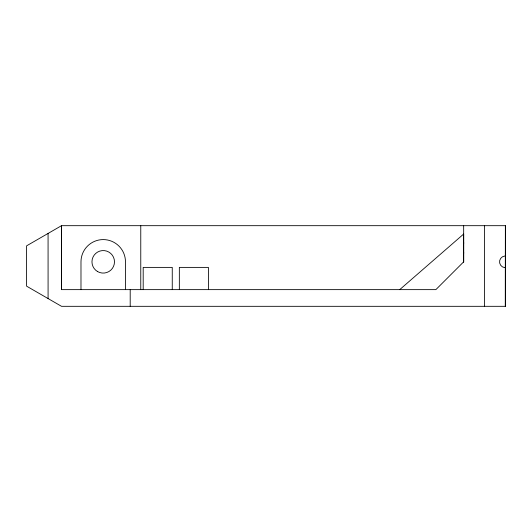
<?xml version="1.0" encoding="UTF-8"?>
<svg xmlns="http://www.w3.org/2000/svg" width="532" height="532" viewBox="0 0 532 532"><rect width="100%" height="100%" fill="white"/><g stroke="black" fill="none" stroke-linecap="round" stroke-linejoin="round"><path stroke-width="0.8" d="M61.519 289.634L61.519 225.681L505.387 225.681L505.387 306.319L61.519 306.319L26.6 286.163L26.6 245.837L61.519 225.681L61.519 289.634L435.861 289.634L463.665 261.83L463.665 225.681M130.2 306.319L130.2 289.634M140.767 289.634L140.767 225.681M463.665 253.571L463.665 252.055M463.665 242.286L463.665 243.802M505.3 306.319L505.38 225.681M399.712 289.634L463.665 234.027L463.665 262.263M505.393 256.038L504.662 256.038A5.839 5.839 0 0 0 504.595 267.616L505.393 267.623L505.4 306.319M505.393 242.286L505.393 243.802M505.393 252.055L505.393 253.764M484.526 225.681L484.546 306.319M48.073 233.448L48.086 298.565M208.404 289.634L208.404 267.39L179.344 267.39L179.344 289.634M172.255 289.634L172.255 267.39L143.194 267.39L143.194 289.634M125.472 289.634L125.472 261.83A22.244 22.244 0 0 0 103.228 239.586A22.244 22.244 0 0 0 80.984 261.83L80.984 289.634M97.595 271.579A11.258 11.258 0 0 0 114.486 261.83A11.258 11.258 0 0 0 97.595 252.075A11.258 11.258 0 0 0 97.595 271.579"/></g></svg>
